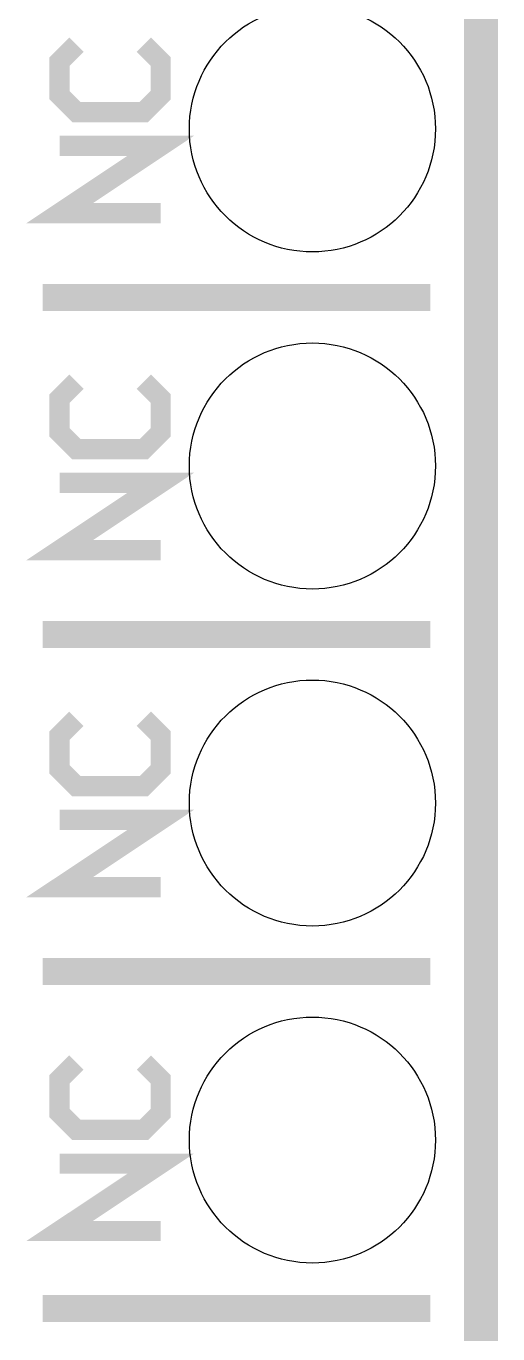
# Model space of a CAD drawing. Extents: x -1.4 to 24.3, y -3.9 to 24.9.
# Drawn here: x 20.7 to 24.26, y 3.62 to 13.47 of the extents above; entities that cross this region are included whole.
import ezdxf

# ---------------------------------------------------------------- set-up
doc = ezdxf.new("R2010")
doc.units = 0
doc.layers.get('0').update_dxf_attribs({"linetype": 'CONTINUOUS'})
for name, color, linetype in [('DAC2_CLICK_V100_GKO', 9, 'CONTINUOUS'), ('DAC2_CLICK_V100_GTO', 11, 'CONTINUOUS'), ('DAC2_CLICK_V100_GTS', 8, 'CONTINUOUS')]:
    doc.layers.add(name, color=color, linetype=linetype)

# ---------------------------------------------------------------- blocks, each defined once
blk = doc.blocks.new('ROUND_44')
blk.add_circle((0, 0), 0.9271)

msp = doc.modelspace()

# ---------------------------------------------------------------- linework, layer by layer
at = {"layer": 'DAC2_CLICK_V100_GKO'}
for points, const_width in [([(24.13, -1.27), (24.13, 24.765)], 0.254), ([(24.13, -1.27), (24.13, 24.13)], 0.1524)]:
    msp.add_lwpolyline(points, dxfattribs=dict(at, const_width=const_width))
at = {"layer": 'DAC2_CLICK_V100_GTO'}
for points, const_width in [([(21.082, 13.335), (20.955, 13.208), (20.955, 12.954), (21.082, 12.827), (21.59, 12.827), (21.717, 12.954), (21.717, 13.208), (21.59, 13.335)], 0.1524), ([(21.717, 12.065), (20.955, 12.065), (21.717, 12.573), (20.955, 12.573)], 0.1524), ([(20.828, 11.43), (23.749, 11.43)], 0.2032), ([(21.082, 10.795), (20.955, 10.668), (20.955, 10.414), (21.082, 10.287), (21.59, 10.287), (21.717, 10.414), (21.717, 10.668), (21.59, 10.795)], 0.1524), ([(21.717, 9.525), (20.955, 9.525), (21.717, 10.033), (20.955, 10.033)], 0.1524), ([(20.828, 8.89), (23.749, 8.89)], 0.2032), ([(21.082, 8.255), (20.955, 8.128), (20.955, 7.874), (21.082, 7.747), (21.59, 7.747), (21.717, 7.874), (21.717, 8.128), (21.59, 8.255)], 0.1524), ([(21.717, 6.985), (20.955, 6.985), (21.717, 7.493), (20.955, 7.493)], 0.1524), ([(20.828, 6.35), (23.749, 6.35)], 0.2032), ([(21.082, 5.6642), (20.955, 5.5372), (20.955, 5.2832), (21.082, 5.1562), (21.59, 5.1562), (21.717, 5.2832), (21.717, 5.5372), (21.59, 5.6642)], 0.1524), ([(21.717, 4.3942), (20.955, 4.3942), (21.717, 4.9022), (20.955, 4.9022)], 0.1524), ([(20.828, 3.81), (23.749, 3.81)], 0.2032)]:
    msp.add_lwpolyline(points, dxfattribs=dict(at, const_width=const_width))

# ---------------------------------------------------------------- block references
at = {"layer": 'DAC2_CLICK_V100_GTS'}
for p in [(22.86, 12.7), (22.86, 10.16), (22.86, 7.62), (22.86, 5.08)]:
    msp.add_blockref('ROUND_44', p, dxfattribs=at)

doc.saveas('drawing.dxf')
